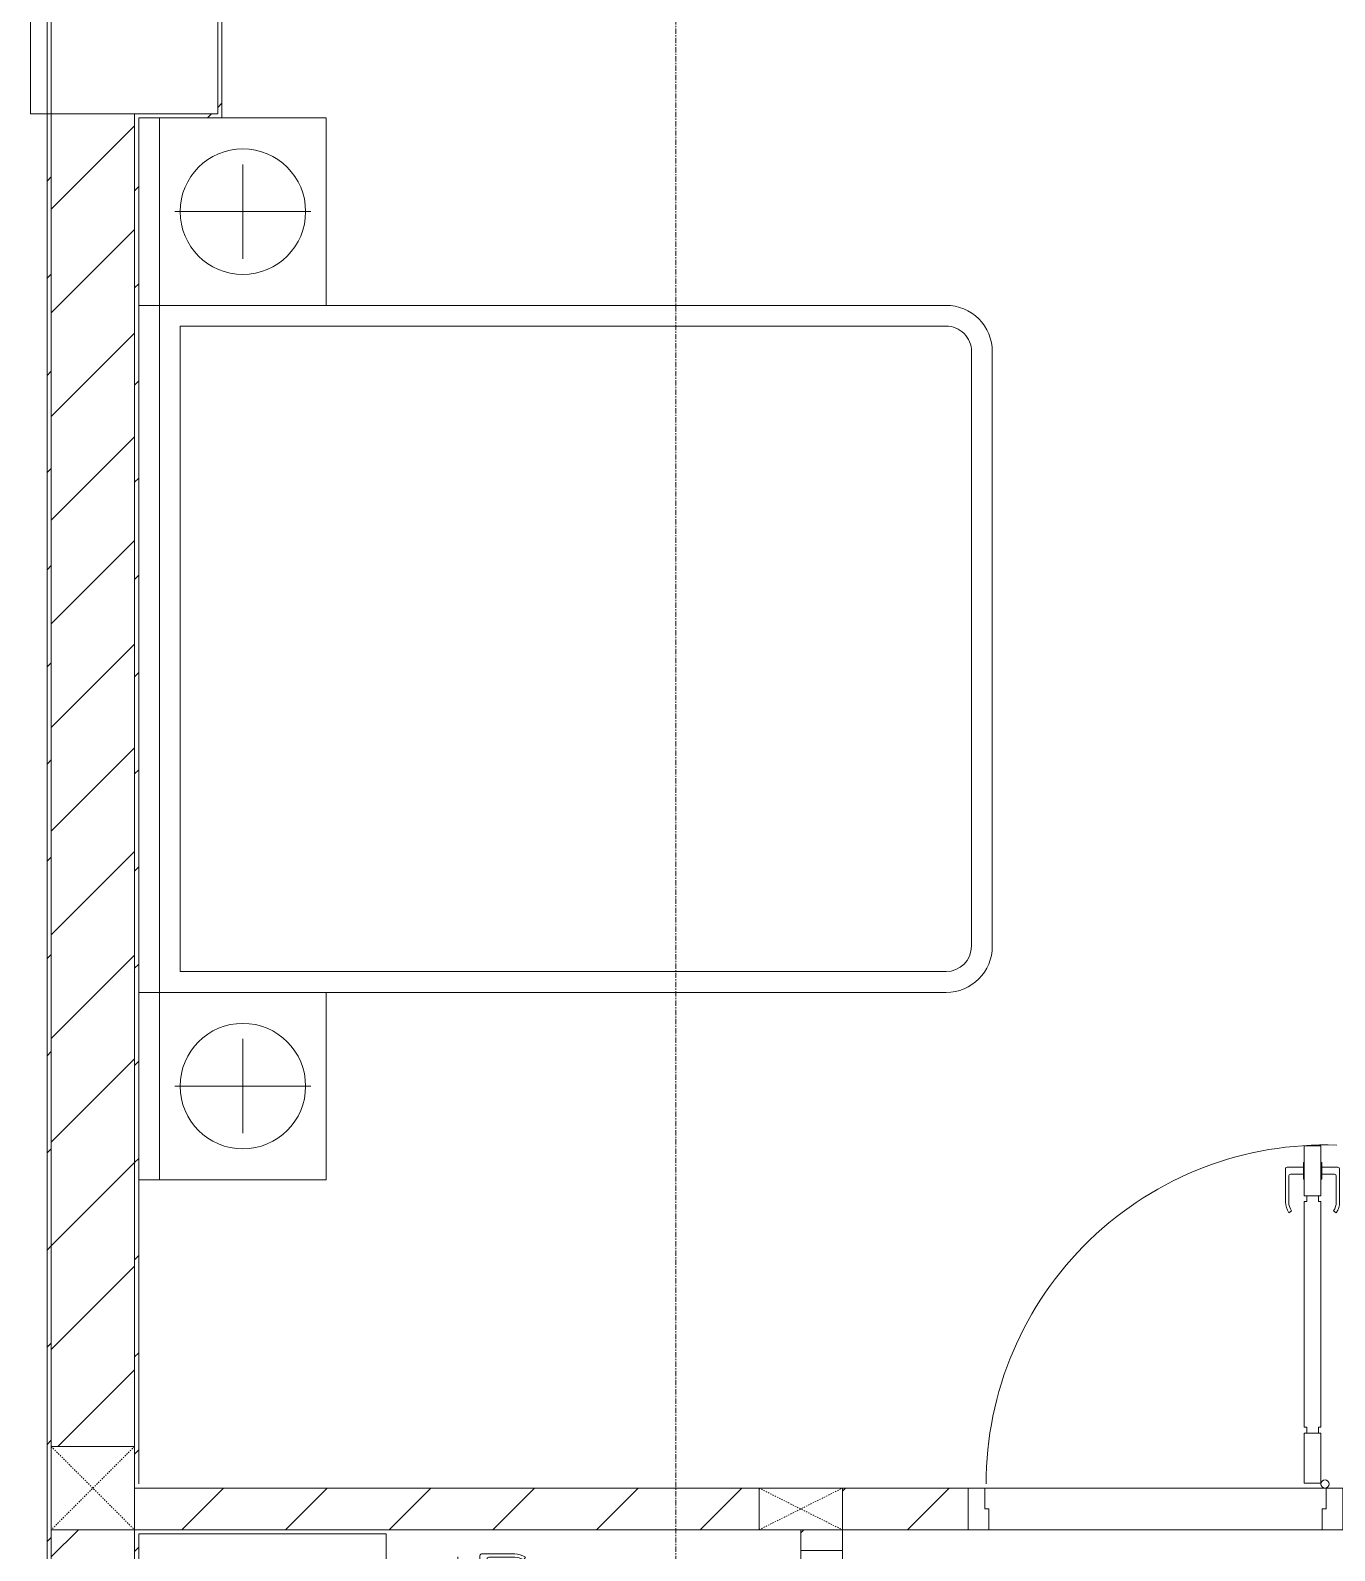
# Model space of a CAD drawing. Header units: millimetres. Extents: x 5357 to 201988, y -16345 to 109895.
# Drawn here: x 44403 to 47535, y 28787 to 32437 of the extents above; entities that cross this region are included whole.
import ezdxf

# ---------------------------------------------------------------- set-up
doc = ezdxf.new("R2010")
doc.units = ezdxf.units.MM
doc.linetypes.add('Dash', pattern=[6, 3, -3])
doc.linetypes.add('Grid Line', pattern=[22.225, 12.7, -3.175, 3.175, -3.175])
for name, color, linetype, lineweight in [('0-1', 7, 'Continuous', 5), ('A-DETL-GENF-1', 53, 'Continuous', 9), ('A-DOOR-1', 53, 'Continuous', 9), ('A-FLOR-1', 10, 'Continuous', 9), ('A-FLOR-2', 53, 'Continuous', 9), ('A-WALL', 113, 'Continuous', 9), ('A-WALL-1', 9, 'Continuous', 18), ('A-WALL-2', 53, 'Continuous', 9), ('A-WALL-4', 113, 'Continuous', 18), ('A-WALL-PATT-1', 10, 'Continuous', 9), ('A-WALL-PATT-2', 53, 'Continuous', 9), ('A-WALL-PATT-3', 111, 'Continuous', 9), ('G-IMPT-1', 254, 'Continuous', 9), ('I-FURN-1', 53, 'Continuous', 9), ('I-WALL-1', 9, 'Continuous', 18), ('I-WALL-3', 2, 'Continuous', 18), ('S-COLS', 52, 'Continuous', 9), ('S-COLS-2', 9, 'Continuous', 18), ('S-COLS-4', 53, 'Continuous', 9), ('S-COLS-5', 52, 'Continuous', 18), ('S-COLS-6', 52, 'Dash', 9), ('S-COLS-HDLN', 52, 'Dash', 9), ('S-COLS-HDLN-1', 53, 'Dash', 9), ('S-GRID-1', 1, 'Grid Line', 9)]:
    doc.layers.add(name, color=color, linetype=linetype, lineweight=lineweight)
pattern_1 = [(45, (0, 0), (-124.4508, 124.4508), [])]
pattern_2 = [(45, (0, 0), (-116.6726, 116.6726), [])]

# ---------------------------------------------------------------- blocks, each defined once
blk = doc.blocks.new('NCV_TKTC_KET CAU_rvt-1-TKCS_MB SÂN ĐƯỜNG NỘI BỘ')
at = {"layer": 'A-FLOR-1'}
for p, q in [((46152.6, 28836.9), (45301.6, 28836.9)), ((45301.6, 28836.9), (46152.6, 28836.9)), ((46152.6, 28836.9), (45301.6, 28836.9)), ((46252.6, 28836.9), (46152.6, 28836.9)), ((46152.6, 28836.9), (46252.6, 28836.9)), ((46252.6, 28836.9), (46152.6, 28836.9)), ((46252.6, 28786.9), (46252.6, 28836.9)), ((46252.6, 28836.9), (46252.6, 28786.9)), ((46252.6, 28786.9), (46252.6, 28836.9))]:
    blk.add_line(p, q, dxfattribs=at)
at = {"layer": 'S-COLS-2'}
for p, q in [((44402.6, 33536.9), (44402.6, 32236.9)), ((44852.6, 32236.9), (44852.6, 33536.9)), ((44402.6, 32236.9), (44852.6, 32236.9))]:
    blk.add_line(p, q, dxfattribs=at)
blk = doc.blocks.new('DOOR_CW_01 CANH MO-PANEL KINH - DIW_01-900x2200-CỬA GỖ VÂN LAMINATE-553375-TKCS_MB SÂN ĐƯỜNG NỘI BỘ')
at = {"layer": 'A-DETL-GENF-1'}
for p, q in [((-397, -182), (-397, -62)), ((-397, -62), (-357, -62)), ((-357, -62), (-357, -182)), ((-357, -182), (-397, -182)), ((-391, -196), (-391, -182)), ((-391, -182), (-363, -182)), ((-363, -182), (-363, -196)), ((-397, -196), (-391, -196)), ((-397, -738), (-397, -196)), ((-357, -196), (-363, -196)), ((-357, -196), (-357, -738)), ((-433.9, -711.2), (-427.3, -715.8)), ((-320.1, -711.2), (-326.7, -715.8)), ((-442, -737), (-442, -816.5)), ((-434, -799.5), (-434, -737)), ((-397, -738), (-391, -738)), ((-357, -752), (-397, -752)), ((-397, -752), (-397, -872)), ((-391, -752), (-391, -738)), ((-363, -752), (-391, -752)), ((-357, -738), (-363, -738)), ((-363, -738), (-363, -752)), ((-357, -872), (-357, -752)), ((-320, -799.5), (-320, -737)), ((-312, -737), (-312, -816.5)), ((-399, -792.2), (-399, -831.8)), ((-397, -792.2), (-399, -792.2)), ((-397, -792.2), (-397, -831.8)), ((-357, -792.2), (-357, -831.8)), ((-357, -792.2), (-355, -792.2)), ((-355, -792.2), (-355, -831.8)), ((-399, -820.5), (-438, -820.5)), ((-399, -803.5), (-430, -803.5)), ((-399, -831.8), (-397, -831.8)), ((-355, -831.8), (-357, -831.8)), ((-355, -803.5), (-324, -803.5)), ((-355, -820.5), (-316, -820.5)), ((-397, -872), (-357, -872))]:
    blk.add_line(p, q, dxfattribs=at)
blk.add_circle((-407, -60), 10, dxfattribs=at)
for centre, radius, start, end in [((-407, -60), 814, 268, 0), ((-397, -737), 45, 145, 180), ((-397, -737), 37, 145, 180), ((-357, -737), 37, 0, 35), ((-357, -737), 45, 360, 35), ((-430, -799.5), 4, 180, 270), ((-324, -799.5), 4, 270, 0), ((-438, -816.5), 4, 180, 270), ((-316, -816.5), 4, 270, 0)]:
    blk.add_arc(centre, radius, start, end, dxfattribs=at)
at = {"layer": 'A-DOOR-1'}
for p, q in [((-450, -50), (-450, 50)), ((-450, 50), (-400, 50)), ((-400, 50), (-400, 0)), ((400, 0), (400, 50)), ((400, 50), (450, 50)), ((450, 50), (450, -50)), ((-410, 0), (-410, -50)), ((-400, 0), (-410, 0)), ((410, 0), (400, 0)), ((410, -50), (410, 0)), ((-410, -50), (-450, -50)), ((-407, -50), (-382, -50)), ((450, -50), (410, -50))]:
    blk.add_line(p, q, dxfattribs=at)
blk = doc.blocks.new('GIUONG NGU-2TAB-1600x2000 - GIUONG NGU-2TAB-1600x2000-842839-TKCS_MB SÂN ĐƯỜNG NỘI BỘ')
at = {"layer": 'I-FURN-1'}
for p, q in [((8.5, 0), (8.5, -50)), ((458.5, -50), (458.5, 0)), ((458.5, 0), (458.5, -50)), ((2108.2, -50), (2108.2, 0)), ((2108.2, 0), (2108.2, -50)), ((2558.2, -50), (2558.2, 0)), ((458.5, -50), (8.5, -50)), ((8.5, -50), (8.5, -450.3)), ((8.5, -50), (458.5, -50)), ((458.5, -50), (8.5, -50)), ((8.5, -50), (8.5, -450.3)), ((458.5, -450.3), (458.5, -50)), ((2108.2, -50), (458.5, -50)), ((458.5, -50), (458.5, -1938.9)), ((458.5, -50), (2108.2, -50)), ((458.5, -1938.9), (458.5, -50)), ((458.5, -450.3), (458.5, -50)), ((458.5, -50), (2108.2, -50)), ((2558.2, -50), (2108.2, -50)), ((2108.2, -50), (2108.2, -450.3)), ((2108.2, -1938.9), (2108.2, -50)), ((2108.2, -50), (2558.2, -50)), ((2108.2, -50), (2558.2, -50)), ((2108.2, -450.3), (2108.2, -50)), ((2108.2, -50), (2108.2, -1938.9)), ((2558.2, -450.3), (2558.2, -50)), ((2558.2, -50), (2558.2, -450.3)), ((233.5, -86.8), (233.5, -413.5)), ((508.5, -100), (2058.2, -100)), ((508.5, -1938.9), (508.5, -100)), ((2058.2, -100), (2058.2, -1938.9)), ((2333.2, -86.8), (2333.2, -413.5)), ((120.2, -250.2), (346.8, -250.2)), ((2446.5, -250.2), (2219.8, -250.2)), ((8.5, -450.3), (458.5, -450.3)), ((8.5, -450.3), (458.5, -450.3)), ((2108.2, -450.3), (2558.2, -450.3)), ((2558.2, -450.3), (2108.2, -450.3)), ((1997.1, -2000), (569.6, -2000)), ((569.6, -2050), (1997.1, -2050)), ((1997.1, -2050), (569.6, -2050))]:
    blk.add_line(p, q, dxfattribs=at)
for centre in [(233.5, -250.2), (2333.2, -250.2)]:
    blk.add_circle(centre, 150.7, dxfattribs=at)
for centre, radius, start, end in [((569.6, -1938.9), 111.1, 180, 270), ((569.6, -1938.9), 111.1, 180, 270), ((569.6, -1938.9), 61.1, 180, 270), ((1997.1, -1938.9), 111.1, 270, 360), ((1997.1, -1938.9), 61.1, 270, 0), ((1997.1, -1938.9), 111.1, 270, 0)]:
    blk.add_arc(centre, radius, start, end, dxfattribs=at)
blk = doc.blocks.new('MAY GIAT - MAY GIAT_dwg-348053-TKCS_MB SÂN ĐƯỜNG NỘI BỘ')
at = {"layer": 'G-IMPT-1', "flags": 128}
blk.add_lwpolyline([(5, 596.6), (5, 2.3), (605, 2.3), (605, 596.6)], dxfattribs=at)
blk = doc.blocks.new('MAY GIAT - MAY GIAT-348233-TKCS_MB SÂN ĐƯỜNG NỘI BỘ')
at = {"layer": 'I-FURN-1'}
for p, q in [((5, 596.6), (5, 2.3)), ((605, 2.3), (605, 596.6)), ((5, 2.3), (605, 2.3))]:
    blk.add_line(p, q, dxfattribs=at)
blk.add_blockref('MAY GIAT - MAY GIAT_dwg-348053-TKCS_MB SÂN ĐƯỜNG NỘI BỘ', (0, 0))
blk = doc.blocks.new('G1_SOF - BO TRU - 100x200-V106-TKCS_MB SÂN ĐƯỜNG NỘI BỘ')
at = {"layer": 'S-COLS-2'}
for p, q in [((50, 100), (-50, 100)), ((-50, 100), (-50, -100)), ((50, -100), (50, 100)), ((-50, -100), (50, -100))]:
    blk.add_line(p, q, dxfattribs=at)
at = {"layer": 'S-COLS-HDLN-1'}
for p, q in [((50, 100), (-50, -100)), ((-50, 100), (50, -100))]:
    blk.add_line(p, q, dxfattribs=at)
blk = doc.blocks.new('DOOR_CW_01 CANH MO-PANEL KINH - DIG_01-900x2200-CỬA NHÔM KÍNH-400860-TKCS_MB SÂN ĐƯỜNG NỘI BỘ')
at = {"layer": 'A-DETL-GENF-1'}
for p, q in [((-397, -182), (-397, -62)), ((-397, -62), (-357, -62)), ((-357, -62), (-357, -182)), ((-357, -182), (-397, -182)), ((-391, -196), (-391, -182)), ((-391, -182), (-363, -182)), ((-363, -182), (-363, -196)), ((-397, -196), (-391, -196)), ((-397, -738), (-397, -196)), ((-357, -196), (-363, -196)), ((-357, -196), (-357, -738)), ((-433.9, -711.2), (-427.3, -715.8)), ((-320.1, -711.2), (-326.7, -715.8)), ((-442, -737), (-442, -816.5)), ((-434, -799.5), (-434, -737)), ((-397, -738), (-391, -738)), ((-357, -752), (-397, -752)), ((-397, -752), (-397, -872)), ((-391, -752), (-391, -738)), ((-363, -752), (-391, -752)), ((-357, -738), (-363, -738)), ((-363, -738), (-363, -752)), ((-357, -872), (-357, -752)), ((-320, -799.5), (-320, -737)), ((-312, -737), (-312, -816.5)), ((-399, -792.2), (-399, -831.8)), ((-397, -792.2), (-399, -792.2)), ((-397, -792.2), (-397, -831.8)), ((-357, -792.2), (-357, -831.8)), ((-357, -792.2), (-355, -792.2)), ((-355, -792.2), (-355, -831.8)), ((-399, -820.5), (-438, -820.5)), ((-399, -803.5), (-430, -803.5)), ((-399, -831.8), (-397, -831.8)), ((-355, -831.8), (-357, -831.8)), ((-355, -803.5), (-324, -803.5)), ((-355, -820.5), (-316, -820.5)), ((-397, -872), (-357, -872))]:
    blk.add_line(p, q, dxfattribs=at)
blk.add_circle((-407, -60), 10, dxfattribs=at)
for centre, radius, start, end in [((-407, -60), 814, 268, 0), ((-397, -737), 45, 145, 180), ((-397, -737), 37, 145, 180), ((-357, -737), 37, 0, 35), ((-357, -737), 45, 360, 35), ((-430, -799.5), 4, 180, 270), ((-324, -799.5), 4, 270, 0), ((-438, -816.5), 4, 180, 270), ((-316, -816.5), 4, 270, 0)]:
    blk.add_arc(centre, radius, start, end, dxfattribs=at)
at = {"layer": 'A-DOOR-1'}
for p, q in [((-450, -50), (-450, 50)), ((-450, 50), (-400, 50)), ((-400, 50), (-400, 0)), ((400, 0), (400, 50)), ((400, 50), (450, 50)), ((450, 50), (450, -50)), ((-410, 0), (-410, -50)), ((-400, 0), (-410, 0)), ((410, 0), (400, 0)), ((410, -50), (410, 0)), ((-410, -50), (-450, -50)), ((-407, -50), (-382, -50)), ((450, -50), (410, -50))]:
    blk.add_line(p, q, dxfattribs=at)
blk = doc.blocks.new('NCV_TKTC_TANG 1_rvt-1-TKCS_MB SÂN ĐƯỜNG NỘI BỘ')
at = {"layer": 'A-WALL-PATT-1'}
h = blk.add_hatch(dxfattribs=at)
h.set_pattern_fill('FP_1', color=256, style=0, pattern_type=2)
h.set_pattern_definition(pattern_1)
h.paths.add_polyline_path([(44652.6, 28836.9), (46152.6, 28836.9), (46152.6, 28936.9), (44652.6, 28936.9)])
h.paths.add_polyline_path([(46352.6, 28836.9), (46654.6, 28836.9), (46654.6, 28936.9), (46352.6, 28936.9), (46352.6, 28861.8)])
h.paths.add_polyline_path([(47854.2, 28836.9), (47854.2, 28936.9), (47554.6, 28936.9), (47554.6, 28836.9), (47752.6, 28836.9)])
h.paths.add_polyline_path([(48932.9, 28836.9), (49452.6, 28836.9), (49452.6, 28936.9), (48654.2, 28936.9), (48654.2, 28836.9)])
h = blk.add_hatch(dxfattribs=at)
h.set_pattern_fill('FP_1', color=256, style=0, pattern_type=2)
h.set_pattern_definition(pattern_1)
h.paths.add_polyline_path([(46352.6, 27836.9), (46352.6, 27886.9), (46252.6, 27886.9), (46252.6, 27836.9)])
h.paths.add_polyline_path([(46252.6, 28786.9), (46352.6, 28786.9), (46352.6, 28836.9), (46252.6, 28836.9), (46252.6, 28803.8)])
at = {"layer": 'A-WALL-PATT-2'}
h = blk.add_hatch(dxfattribs=at)
h.set_pattern_fill('FP_2', color=256, style=0, pattern_type=2)
h.set_pattern_definition(pattern_2)
h.paths.add_polyline_path([(44862.6, 32226.9), (44862.6, 33326.9), (44852.6, 33326.9), (44852.6, 32226.9), (44861, 32226.9)])
h = blk.add_hatch(dxfattribs=at)
h.set_pattern_fill('FP_2', color=256, style=0, pattern_type=2)
h.set_pattern_definition(pattern_2)
h.paths.add_polyline_path([(44662.6, 28936.9), (44662.6, 32236.9), (44652.6, 32236.9), (44652.6, 28936.9)])
h = blk.add_hatch(dxfattribs=at)
h.set_pattern_fill('FP_2', color=256, style=0, pattern_type=2)
h.set_pattern_definition(pattern_2)
h.paths.add_polyline_path([(44852, 32226.9), (44852.6, 32226.9), (44852.6, 32236.9), (44662.6, 32236.9), (44662.6, 32226.9), (44712.6, 32226.9)])
h = blk.add_hatch(dxfattribs=at)
h.set_pattern_fill('FP_2', color=256, style=0, pattern_type=2)
h.set_pattern_definition(pattern_2)
h.paths.add_polyline_path([(44652.6, 25836.9), (44662.6, 25836.9), (44662.6, 28836.9), (44652.6, 28836.9), (44652.6, 26064.2)])
at = {"layer": 'A-FLOR-1'}
for p, q in [((46352.6, 28786.9), (46352.6, 28836.9)), ((46352.6, 28836.9), (46654.6, 28836.9)), ((46654.6, 28836.9), (46704.6, 28836.9)), ((46704.6, 28836.9), (47504.6, 28836.9)), ((47504.6, 28836.9), (47554.6, 28836.9))]:
    blk.add_line(p, q, dxfattribs=at)
at = {"layer": 'A-FLOR-2'}
blk.add_line((47504.6, 28836.9), (46704.6, 28836.9), dxfattribs=at)
at = {"layer": 'A-WALL-1'}
for p, q in [((44662.6, 28936.9), (44652.6, 28936.9)), ((44652.6, 28936.9), (44652.6, 28836.9)), ((44652.6, 28836.9), (44662.6, 28836.9)), ((46252.6, 28836.9), (46252.6, 28826.9)), ((46352.6, 28826.9), (46352.6, 28836.9))]:
    blk.add_line(p, q, dxfattribs=at)
at = {"layer": 'A-WALL-2'}
for p, q in [((46152.6, 28936.9), (44662.6, 28936.9)), ((46654.6, 28936.9), (46352.6, 28936.9)), ((46694.6, 28936.9), (47514.6, 28936.9)), ((44662.6, 28836.9), (46152.6, 28836.9)), ((46352.6, 28836.9), (46654.6, 28836.9)), ((47504.6, 28836.9), (46704.6, 28836.9)), ((46252.6, 28826.9), (46252.6, 28786.9)), ((46352.6, 28786.9), (46352.6, 28826.9))]:
    blk.add_line(p, q, dxfattribs=at)
at = {"layer": 'I-WALL-1'}
for p, q in [((44852.6, 33326.9), (44852.6, 32236.9)), ((44862.6, 32226.9), (44862.6, 33326.9)), ((44652.6, 32236.9), (44652.6, 28936.9)), ((44662.6, 32236.9), (44652.6, 32236.9)), ((44852.6, 32236.9), (44662.6, 32236.9)), ((44662.6, 28946.9), (44662.6, 32226.9)), ((44662.6, 32226.9), (44852.6, 32226.9)), ((44852.6, 32226.9), (44862.6, 32226.9)), ((44652.6, 28936.9), (44662.6, 28936.9)), ((44652.6, 28836.9), (44652.6, 25836.9)), ((44662.6, 28836.9), (44652.6, 28836.9)), ((44662.6, 25846.9), (44662.6, 28826.9))]:
    blk.add_line(p, q, dxfattribs=at)
at = {"layer": 'A-DOOR-1'}
for name, p, rotation in [('DOOR_CW_01 CANH MO-PANEL KINH - DIW_01-900x2200-CỬA GỖ VÂN LAMINATE-553375-TKCS_MB SÂN ĐƯỜNG NỘI BỘ', (47104.6, 28886.9), 180), ('DOOR_CW_01 CANH MO-PANEL KINH - DIG_01-900x2200-CỬA NHÔM KÍNH-400860-TKCS_MB SÂN ĐƯỜNG NỘI BỘ', (46302.6, 28336.9), 269.9999999999989)]:
    blk.add_blockref(name, p, dxfattribs=dict(at, rotation=rotation))
at = {"layer": 'I-FURN-1'}
for name, p, rotation in [('GIUONG NGU-2TAB-1600x2000 - GIUONG NGU-2TAB-1600x2000-842839-TKCS_MB SÂN ĐƯỜNG NỘI BỘ', (44662.6, 29668.6), 90.00000000000065), ('MAY GIAT - MAY GIAT-348233-TKCS_MB SÂN ĐƯỜNG NỘI BỘ', (45259.2, 28222), 90)]:
    blk.add_blockref(name, p, dxfattribs=dict(at, rotation=rotation))
at = {"layer": 'S-COLS-4', "rotation": 89.99999999999945}
blk.add_blockref('G1_SOF - BO TRU - 100x200-V106-TKCS_MB SÂN ĐƯỜNG NỘI BỘ', (46252.6, 28886.9), dxfattribs=at)
blk = doc.blocks.new('G1_SOF - BO TRU - 200x200-3050151-TKCS_MB SÂN ĐƯỜNG NỘI BỘ')
at = {"layer": 'S-COLS-HDLN'}
for p, q in [((-100, 100), (100, -100)), ((100, 100), (-100, -100))]:
    blk.add_line(p, q, dxfattribs=at)

msp = doc.modelspace()

# ---------------------------------------------------------------- hatches: boundary and pattern name
at = {"layer": 'A-WALL-PATT-3'}
h = msp.add_hatch(dxfattribs=at)
h.set_pattern_fill('FP_2', color=256, style=0, pattern_type=2)
h.set_pattern_definition(pattern_2)
h.paths.add_polyline_path([(44442.6, 25846.9), (44452.6, 25846.9), (44452.6, 32236.9), (44442.6, 32236.9), (44442.6, 26064.2)])
h = msp.add_hatch(dxfattribs=at)
h.set_pattern_fill('FP_1', color=256, style=0, pattern_type=2)
h.set_pattern_definition(pattern_1)
h.paths.add_polyline_path([(44652.6, 25836.9), (44652.6, 28836.9), (44452.6, 28836.9), (44452.6, 25836.9)])
h.paths.add_polyline_path([(44652.6, 29036.9), (44652.6, 32237), (44452.6, 32237), (44452.6, 29036.9)])

# ---------------------------------------------------------------- linework, layer by layer
at = {"layer": 'A-WALL'}
for p, q in [((44452.6, 29036.9), (44652.6, 29036.9)), ((44652.6, 28836.9), (44452.6, 28836.9))]:
    msp.add_line(p, q, dxfattribs=at)
at = {"layer": 'A-WALL-4'}
for p, q in [((44652.6, 32237), (44452.6, 32237)), ((44652.6, 29036.9), (44652.6, 32237)), ((44652.6, 25836.9), (44652.6, 28836.9))]:
    msp.add_line(p, q, dxfattribs=at)
at = {"layer": 'I-WALL-3'}
for p, q in [((44442.6, 33536.9), (44442.6, 25846.9)), ((44452.6, 25846.9), (44452.6, 33536.9))]:
    msp.add_line(p, q, dxfattribs=at)
at = {"layer": 'S-COLS'}
for p, q in [((44652.6, 29036.9), (44452.6, 29036.9)), ((44452.6, 28836.9), (44652.6, 28836.9))]:
    msp.add_line(p, q, dxfattribs=at)
at = {"layer": 'S-COLS-5'}
for p, q in [((44452.6, 29036.9), (44452.6, 28836.9)), ((44652.6, 28836.9), (44652.6, 29036.9))]:
    msp.add_line(p, q, dxfattribs=at)
at = {"layer": 'S-GRID-1'}
for p, q in [((44452.6, 20960.6), (44452.6, 80482.7)), ((45952.6, 20960.6), (45952.6, 80482.7))]:
    msp.add_line(p, q, dxfattribs=at)

# ---------------------------------------------------------------- block references
at = {"layer": '0-1'}
for name in ['NCV_TKTC_KET CAU_rvt-1-TKCS_MB SÂN ĐƯỜNG NỘI BỘ', 'NCV_TKTC_TANG 1_rvt-1-TKCS_MB SÂN ĐƯỜNG NỘI BỘ']:
    msp.add_blockref(name, (0, 0), dxfattribs=at)
at = {"layer": 'S-COLS-6'}
msp.add_blockref('G1_SOF - BO TRU - 200x200-3050151-TKCS_MB SÂN ĐƯỜNG NỘI BỘ', (44552.6, 28936.9), dxfattribs=at)

doc.saveas('drawing.dxf')
